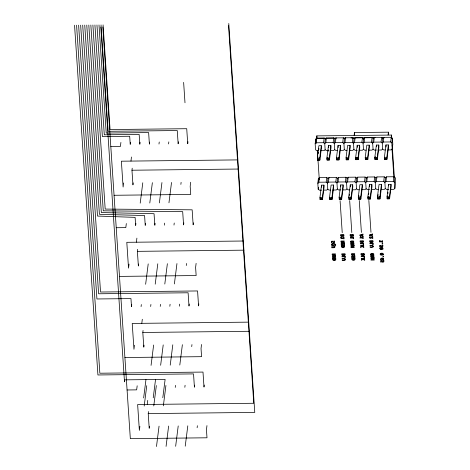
<?xml version="1.0" encoding="UTF-8"?>
<svg xmlns="http://www.w3.org/2000/svg" width="470" height="470" viewBox="0 0 470 470"><rect width="100%" height="100%" fill="white"/><g stroke="black" fill="none" stroke-linecap="round" stroke-linejoin="round"><path stroke-width="0.7" d="M120.908 142.428L120.391 146.499L110.808 146.605M123.616 182.989L123.105 187.06L121.377 161.192L237.497 159.9M130.49 142.322L130.231 144.355L129.691 136.247L102.378 136.547L94.916 24.986M130.96 161.087L131.471 157.015M133.204 182.883L132.945 184.916L131.964 170.228L132.217 168.189M126.33 223.55L125.813 227.621L116.231 227.727M140.072 142.216L139.813 144.249L139.161 134.414L104.299 134.802L96.955 24.969M129.038 264.111L128.527 268.182L126.8 242.314L242.92 241.022M135.912 223.444L135.654 225.483L135.113 217.369L97.496 216.059L84.735 25.104M140.213 203.134L142.786 182.777M136.382 242.209L136.893 238.137M149.654 142.11L149.401 144.143L148.626 132.581L106.22 133.057L98.994 24.945M138.627 264.005L138.368 266.043L137.387 251.35L137.639 249.312M131.753 304.672L131.494 306.71L130.954 298.597L96.92 298.973L78.619 25.169M145.494 223.338L145.236 225.371L144.584 215.536L99.417 214.314L86.768 25.08M149.795 203.028L152.368 182.671M158.983 144.037L159.242 142.005M134.461 345.233L133.95 349.304L132.223 323.436L248.342 322.144M141.076 306.605L141.335 304.566M145.635 284.256L148.209 263.899M141.805 323.331L142.316 319.259M155.076 223.232L154.824 225.265L154.048 213.703L101.338 212.563L88.806 25.057M144.049 345.127L143.791 347.166L142.81 332.472L143.062 330.439M159.377 202.917L161.95 182.566M137.175 385.794L136.658 389.865L127.076 389.977M168.566 143.932L168.824 141.893M150.659 306.493L150.917 304.46M155.218 284.15L157.791 263.793M164.406 225.159L164.659 223.127M139.884 426.355L139.373 430.426L137.639 404.558L253.759 403.266L228.514 25.533M143.644 397.931L145.959 379.613M168.959 202.811L171.532 182.454M144.184 406.045L146.758 385.688M178.406 141.787L178.148 143.826L177.261 130.537L108.141 131.306L101.032 24.922M151.058 365.378L153.631 345.021M147.227 404.453L147.739 400.381M160.246 306.387L160.499 304.354M149.466 426.249L149.213 428.288L148.232 413.594L148.485 411.561M164.8 284.039L167.373 263.688M173.988 225.054L174.247 223.015M153.226 397.826L155.541 379.507M180.862 184.387L181.114 182.348M153.766 405.939L156.34 385.582M187.988 141.681L187.73 143.72L186.725 128.704L110.062 129.561L103.071 24.898M160.64 365.272L163.213 344.915M169.829 306.281L170.081 304.249M174.382 283.933L176.955 263.582M183.829 222.909L183.57 224.948L182.683 211.659L103.265 210.819L90.845 25.033M156.481 446.5L159.054 426.143M162.808 397.72L165.123 379.402L124.756 379.848L124.497 381.887L100.774 26.955M190.697 182.243L190.186 186.314L190.726 194.427L114.063 195.279M163.354 405.833L165.922 385.476M170.222 365.166L172.796 344.81M179.411 306.176L179.669 304.143M186.279 265.509L186.537 263.47M193.411 222.804L193.152 224.842L192.148 209.832L105.186 209.074L92.884 25.01M166.063 446.394L168.636 426.037M175.251 387.403L175.504 385.371M179.804 365.055L182.378 344.704M189.251 304.031L188.993 306.07L188.106 292.781L98.612 293.779L80.658 25.145M196.119 263.365L195.608 267.436L196.149 275.549L119.486 276.401M175.645 446.288L178.218 425.932M184.833 387.298L185.092 385.265M191.701 346.631L191.96 344.592M198.834 303.926L198.575 305.964L197.57 290.954L100.533 292.029L82.697 25.127M185.227 446.183L187.8 425.826M194.674 385.159L194.416 387.192L193.528 373.909L97.925 374.972L74.548 25.216M201.542 344.487L201.031 348.558L201.571 356.671L124.908 357.523M197.124 427.753L197.382 425.72M204.256 385.048L203.998 387.086L202.993 372.076L99.846 373.221L76.581 25.192M206.964 425.609L206.453 429.68L206.994 437.793L130.331 438.645L102.812 26.937M318.225 150.717L316.762 150.735L315.564 149.789L315.164 143.755L315.752 139.091L316.821 138.121L324.136 138.039L325.334 138.985L324.747 143.644L325.146 149.683L326.345 150.629L328.542 150.606M315.752 139.091L315.946 143.738M316.627 139.778L316.839 135.889L391.539 135.06L391.78 138.668M315.164 143.755L316.228 142.78L316.821 138.121M318.284 153.561L318.466 152.11M318.742 149.93L318.924 148.479M321.292 145.682L319.735 158.032L319.87 160.076L317.456 160.1L317.321 158.055L318.877 145.712L321.292 145.682L321.433 147.727L319.87 160.076L317.456 160.1M321.592 190.156L319.4 190.18L318.202 189.234L317.796 183.194L318.39 178.535L319.453 177.566L326.773 177.484L327.972 178.43L327.379 183.089L327.784 189.128L328.982 190.074L330.445 190.056M318.39 178.535L318.578 183.183M337.389 150.506L335.927 150.523L334.734 149.578L334.329 143.538L334.916 138.879L333.724 137.933L326.403 138.016L325.81 142.674L324.747 143.644L323.548 142.698L324.136 138.039M317.796 183.194L318.866 182.225L319.453 177.566M318.202 189.234L318.454 187.236M321.515 185.151L319.958 197.5L320.094 199.544L322.508 199.515L324.065 187.172L323.93 185.127L321.515 185.151L321.65 187.195M320.276 198.093L320.094 199.544L322.508 199.515L322.373 197.471L323.93 185.127M328.46 145.6L326.903 157.949L327.038 159.994L329.452 159.964L331.015 147.621L330.874 145.577L328.46 145.6L328.601 147.645M327.314 157.814L327.038 159.994L329.452 159.964L329.317 157.92L330.874 145.577M328.142 151.275L328.324 149.824M340.762 189.939L338.565 189.962L337.366 189.016L336.966 182.983L337.554 178.324L336.356 177.378L329.035 177.46L328.448 182.119L327.379 183.089L326.186 182.143L326.773 177.484M346.972 150.4L345.509 150.412L344.316 149.472L343.911 143.432L344.498 138.773L343.306 137.828L335.985 137.91L335.398 142.569L334.329 143.538L333.13 142.592L333.724 137.933M338.048 145.494L336.485 157.844L336.62 159.888L339.035 159.859L340.597 147.515L340.462 145.471L338.048 145.494L338.183 147.539M333.512 185.021L331.955 197.365L332.09 199.409L329.676 199.439L329.541 197.394L331.097 185.045L333.512 185.021L333.653 187.066L332.09 199.409L329.676 199.439M349.61 189.845L348.147 189.857L346.948 188.911L346.549 182.877L347.136 178.212L345.938 177.266L338.623 177.349L338.03 182.013L336.966 182.983L335.768 182.037L336.356 177.378M340.462 145.471L338.899 157.814L339.035 159.859L336.62 159.888M357.288 150.282L355.091 150.306L353.898 149.36L353.493 143.327L354.08 138.668L352.888 137.722L345.568 137.798L344.98 142.463L343.911 143.432L342.712 142.486L343.306 137.828M340.68 184.939L339.123 197.288L339.258 199.333L341.672 199.304L343.235 186.954L343.094 184.91L340.68 184.939L340.774 186.302M339.534 197.153L339.258 199.333L341.672 199.304L341.537 197.259L343.094 184.91M346.39 158.325L346.208 159.782L348.623 159.753L350.179 147.404L350.044 145.365L347.63 145.389L346.067 157.738L346.208 159.782L348.623 159.753L348.481 157.709L350.044 145.365M359.192 189.733L357.729 189.751L356.536 188.805L356.131 182.771L356.718 178.107L355.526 177.161L348.205 177.243L347.618 181.908L346.549 182.877L345.35 181.931L345.938 177.266M363.71 139.196L363.663 138.556L362.47 137.61L355.15 137.692L354.562 142.357L353.493 143.327L352.3 142.381L352.888 137.722M354.11 135.372L354.462 132.552L388.42 132.176L388.561 134.708M350.268 184.833L348.705 197.183L348.84 199.221L351.255 199.198L352.817 186.849L352.682 184.804L350.268 184.833L350.403 186.878M349.298 195.591L349.486 194.139M357.212 145.283L355.649 157.632L355.79 159.677L358.205 159.647L359.762 147.298L359.626 145.254L357.212 145.283L357.347 147.327M352.682 184.804L351.119 197.153L351.255 199.198L348.84 199.221M356.066 157.497L355.79 159.677L358.205 159.647L358.064 157.603L359.626 145.254M366.347 178.641L366.3 178.001L365.108 177.055L357.788 177.137L357.2 181.802L356.131 182.771L354.932 181.825L355.526 177.161M366.142 150.183L364.673 150.2L363.48 149.254L363.075 143.221L361.882 142.275L362.47 137.61M364.732 137.587L363.663 138.556L363.075 143.221L364.144 142.251L364.732 137.587L372.052 137.504L373.251 138.45L372.657 143.115L373.062 149.149L374.261 150.095L376.452 150.071M358.698 196.936L358.886 195.485M362.264 184.698L360.702 197.047L360.837 199.092L358.422 199.116L358.287 197.071L359.85 184.728L362.264 184.698L362.399 186.743L360.837 199.092L358.422 199.116M369.508 189.621L367.311 189.645L366.118 188.699L365.713 182.666L364.514 181.72L365.108 177.055M369.209 145.148L367.652 157.497L367.787 159.542L365.372 159.565L365.237 157.52L366.794 145.177L369.209 145.148L369.344 147.192L367.787 159.542L365.372 159.565M385.306 149.971L383.843 149.989L382.645 149.043L382.245 143.009L382.833 138.345L381.634 137.399L374.314 137.481L373.726 142.14L372.657 143.115L371.464 142.169L372.052 137.504M367.37 177.031L366.3 178.001L365.713 182.666L366.782 181.69L367.37 177.031L374.69 176.949L375.882 177.895L375.295 182.554L375.7 188.593L376.893 189.539L378.362 189.522M369.432 184.622L367.869 196.965L368.01 199.01L370.425 198.986L371.981 186.637L371.846 184.593L369.432 184.622L369.567 186.661M368.28 196.83L368.01 199.01L370.425 198.986L370.284 196.942L371.846 184.593M368.556 194.65L368.744 193.199M376.376 145.071L374.819 157.415L374.954 159.459L377.369 159.436L378.926 147.087L378.791 145.042L376.376 145.071L376.47 146.434M375.319 156.557L374.954 159.459L377.369 159.436L377.234 157.391L378.791 145.042M388.672 189.41L386.481 189.434L385.282 188.488L384.877 182.448L385.471 177.789L384.272 176.843L376.952 176.926L376.364 181.584L375.295 182.554L374.102 181.614L374.69 176.949M388.232 149.942L391.163 149.906L392.227 148.937L392.82 144.272L392.415 138.239L391.216 137.293L383.902 137.375L383.309 142.034L382.245 143.009L381.047 142.063L381.634 137.399M377.956 195.996L378.139 194.545M385.958 144.96L384.401 157.309L384.536 159.354L386.951 159.324L388.514 146.981L388.373 144.936L385.958 144.96L386.099 147.004M384.719 157.902L384.536 159.354L386.951 159.324L386.816 157.286L388.373 144.936M381.429 184.487L379.866 196.836L380.007 198.875L377.592 198.904L377.451 196.859L379.014 184.51L381.429 184.487L381.564 186.531L380.007 198.875L377.592 198.904M388.061 134.996L388.42 132.176M390.135 189.392L393.795 189.351L394.865 188.382L395.452 183.717L395.053 177.684L393.854 176.738L386.534 176.82L385.946 181.479L384.877 182.448L383.685 181.502L384.272 176.843M392.227 148.937L391.827 142.898L390.629 141.952L391.539 135.06M391.827 142.898L392.415 138.239M388.596 184.405L387.039 196.754L387.174 198.798L389.589 198.769L391.146 186.425L391.011 184.381L388.596 184.405L388.69 185.768M387.538 195.89L387.174 198.798L389.589 198.769L389.454 196.724L391.011 184.381M387.815 193.711L387.997 192.259M394.865 188.382L394.459 182.342L393.267 181.397L393.854 176.738M394.459 182.342L395.053 177.684M350.626 241.515L350.738 242.808L351.343 242.802C349.656 240.458 355.296 241.492 352.488 242.285L352.459 241.821L351.954 241.827L352.018 242.802L353.745 242.784L353.757 241.427A1.204 1.016 7.2 0 0 353.181 240.904L351.172 240.934A1.322 1.11 7.2 0 0 350.626 241.515M381.84 258.582L381.922 259.669L383.021 259.986A1.022 0.858 7.2 0 0 383.673 259.569C384.531 257.319 379.754 257.531 380.559 259.804L381.07 259.798L381.135 258.911A0.64 0.535 7.2 0 1 381.452 258.653L381.781 258.588M319.024 159.824L318.971 159.06L319.735 158.032L317.321 158.055L318.12 159.835M328.606 159.718L328.559 158.954L329.317 157.92L326.903 157.949L327.702 159.73M338.188 159.612L338.142 158.848L338.899 157.814L336.485 157.844L337.284 159.624M347.777 159.506L347.724 158.737L348.481 157.709L346.067 157.738L346.866 159.518M321.662 199.268L321.609 198.505L322.373 197.471L319.958 197.5L320.757 199.28M357.359 159.4L357.306 158.631L358.064 157.603L355.649 157.632L356.454 159.406M331.244 199.162L331.191 198.399L331.955 197.365L329.541 197.394L330.339 199.174M366.941 159.295L366.888 158.525L367.652 157.497L365.237 157.52L366.036 159.301M340.826 199.057L340.774 198.287L341.537 197.259L339.123 197.288L339.922 199.069M376.523 159.183L376.47 158.419L377.234 157.391L374.819 157.415L375.618 159.195M350.409 198.951L350.362 198.181L351.119 197.153L348.705 197.183L349.504 198.957M386.105 159.077L386.052 158.314L386.816 157.286L384.401 157.309L385.2 159.089M359.991 198.845L359.944 198.076L360.702 197.047L358.287 197.071L359.086 198.851M369.579 198.734L369.526 197.97L370.284 196.942L367.869 196.965L368.674 198.745M379.161 198.628L379.108 197.864L379.866 196.836L377.451 196.859L378.256 198.64M388.743 198.522L388.69 197.758L389.454 196.724L387.039 196.754L387.838 198.534M325.334 138.985L326.403 138.016M334.916 138.879L335.985 137.91M325.146 149.683L324.083 150.653L320.423 150.694M344.498 138.773L345.568 137.798M334.734 149.578L333.665 150.547L330.005 150.588M354.08 138.668L355.15 137.692M344.316 149.472L343.247 150.441L340.321 150.471M353.898 149.36L352.829 150.335L349.169 150.377M327.972 178.43L329.035 177.46M373.251 138.45L374.314 137.481M363.48 149.254L362.411 150.224L359.485 150.259M337.554 178.324L338.623 177.349M382.833 138.345L383.902 137.375M327.784 189.128L326.715 190.097L323.789 190.127M373.062 149.149L371.993 150.118L369.068 150.153M347.136 178.212L348.205 177.243M337.366 189.016L336.303 189.992L332.643 190.033M382.645 149.043L381.575 150.012L377.921 150.053M356.718 178.107L357.788 177.137M346.948 188.911L345.885 189.886L342.225 189.927M356.536 188.805L355.467 189.774L352.535 189.809M375.882 177.895L376.952 176.926M366.118 188.699L365.049 189.668L361.389 189.71M385.471 177.789L386.534 176.82M375.7 188.593L374.631 189.563L371.705 189.598M385.282 188.488L384.213 189.457L381.288 189.492M316.533 138.333L336.303 138.11M343.629 138.027L345.826 138.004M350.955 137.951L375.119 137.681M381.711 137.604L383.908 137.581M315.793 139.731L316.621 139.719M316.228 142.78L323.548 142.698M325.81 142.674L333.13 142.592M335.398 142.569L342.712 142.486M344.98 142.463L352.3 142.381M354.562 142.357L361.882 142.275M364.144 142.251L371.464 142.169M373.726 142.14L381.047 142.063M383.309 142.034L390.629 141.952M318.067 159.072L318.971 159.06M327.649 158.96L328.559 158.954M337.237 158.854L338.142 158.848M346.819 158.748L347.724 158.737M356.401 158.643L357.306 158.631M365.983 158.537L366.888 158.525M375.565 158.431L376.47 158.419M385.147 158.325L386.052 158.314M131.964 170.228L238.501 169.041M318.431 179.176L319.259 179.164M318.866 182.225L326.186 182.143M328.448 182.119L335.768 182.037M338.03 182.013L345.35 181.931M347.618 181.908L354.932 181.825M357.2 181.802L364.514 181.72M366.782 181.69L374.102 181.614M376.364 181.584L383.685 181.502M385.946 181.479L393.267 181.397M320.704 198.51L321.609 198.505M330.287 198.405L331.191 198.399M339.869 198.299L340.774 198.287M349.457 198.193L350.362 198.181M359.039 198.087L359.944 198.076M368.621 197.982L369.526 197.97M378.203 197.87L379.108 197.864M387.785 197.764L388.69 197.758M137.387 251.35L243.924 250.163M142.81 332.472L249.341 331.285M148.232 413.594L254.763 412.407L228.773 23.5M392.215 145.171L394.389 177.672M392.004 149.055L393.889 177.225M368.838 200.39L370.977 232.333M359.256 200.502L361.395 232.439M354.462 132.552L354.609 135.084M349.674 200.608L351.813 232.544M340.092 200.714L342.225 232.65M316.839 135.889L317.033 138.779M317.35 150.612L317.785 157.109M317.978 160L319.283 179.505M183.629 82.385L184.992 102.766M331.315 241.88C332.278 244.194 330.909 240.129 333.935 242.955A0.887 0.746 7.2 0 0 334.452 242.655L334.652 242.079A3.331 2.802 7.2 0 0 334.47 241.028L333.865 241.034L333.912 242.379L332.378 241.092L331.673 241.222L331.315 241.88M382.921 245.91L382.556 246.932L381.652 247.126A0.805 0.681 7.2 0 1 381.123 246.832L380.859 245.898L380.201 245.904L380.271 247.008L379.701 247.014L379.596 245.434L381.323 245.411C380.87 246.979 383.079 246.762 382.298 245.352L382.827 245.346L382.921 245.91M383.937 261.05L383.567 262.072L382.668 262.266A0.805 0.681 7.2 0 1 382.134 261.972L381.869 261.038L381.211 261.044L381.288 262.148L380.718 262.154L380.612 260.574L382.333 260.55C381.881 262.119 384.09 261.902 383.309 260.492L383.837 260.486L383.937 261.05M335.815 259.205C335.886 261.455 331.726 260.838 332.525 258.541L335.768 258.506L335.815 259.205M344.598 246.321C344.674 248.577 340.515 247.954 341.308 245.663L344.551 245.622L344.598 246.321M355.032 258.988C355.109 261.244 350.949 260.627 351.748 258.33L354.991 258.294L355.032 258.988M334.975 246.715L334.711 247.467L334.088 247.725L331.744 247.772L331.714 247.255C335.445 248.236 335.116 245.246 331.65 246.286L331.614 245.769L334.017 245.757L334.975 246.715M345.474 259.387L345.203 260.133L344.581 260.392L342.242 260.439L342.207 259.922C345.938 260.903 345.615 257.913 342.142 258.952L342.107 258.441L344.51 258.424L345.474 259.387M373.368 246.292L373.104 247.038L372.475 247.296L370.137 247.343L370.102 246.826C373.832 247.808 373.509 244.817 370.037 245.863L370.002 245.346L372.404 245.328L373.368 246.292M335.304 259.258L335.257 259.593A0.729 0.611 7.2 0 1 334.928 259.928L333.418 259.898L333.071 259.052L335.304 259.258M344.093 246.374L344.046 246.709A0.729 0.611 7.2 0 1 343.711 247.044L342.201 247.014L341.855 246.174L344.093 246.374M354.527 259.041L354.48 259.375A0.729 0.611 7.2 0 1 354.151 259.71L352.641 259.681L352.294 258.841L354.527 259.041M370.577 254.341L370.76 255.369L371.359 255.363C369.679 253.025 375.319 254.053 372.51 254.846L372.475 254.382L371.976 254.388L372.04 255.363L373.768 255.345L373.779 253.988A1.204 1.016 7.2 0 0 373.198 253.465L371.194 253.5A1.322 1.11 7.2 0 0 370.648 254.076L370.577 254.341M382.239 258.905C383.079 260.709 383.679 257.542 382.239 258.905M335.745 244.952C335.398 246.58 335.186 243.871 334.652 244.946C333.87 245.739 332.026 245.787 331.509 244.676C331.55 242.273 335.316 243.378 335.745 244.952M379.766 248.383L380.436 249.494L382.715 249.353A1.116 0.94 7.2 0 0 383.097 248.783C383.209 247.15 380.224 247.05 379.766 248.383M380.148 254.07L380.812 255.175L383.097 255.034A1.116 0.94 7.2 0 0 383.473 254.464C383.585 252.831 380.606 252.731 380.148 254.07M340.744 237.62L340.903 238.39A0.805 0.676 7.2 0 0 341.326 238.695L342.419 238.572L343.464 237.673L343.541 238.831L344.099 238.825L343.975 236.962L343.529 236.968C343.347 237.938 340.556 238.848 341.537 237.25L341.108 236.98L340.744 237.62M369.496 237.303L369.655 238.067A0.805 0.676 7.2 0 0 370.078 238.372L371.171 238.255L372.211 237.356L372.287 238.513L372.845 238.507L372.722 236.645L372.275 236.651C372.093 237.62 369.308 238.531 370.284 236.927L369.855 236.663L369.496 237.303M332.026 244.271C334.041 247.032 335.539 242.162 332.026 244.271M333.688 254.617C333.212 256.226 331.99 253.406 333.688 254.617M342.471 241.733C342.001 243.343 340.779 240.523 342.471 241.733M352.153 243.989C351.683 245.604 350.461 242.784 352.153 243.989M352.911 254.399C352.435 256.015 351.213 253.195 352.911 254.399M372.175 256.555C371.7 258.165 370.483 255.345 372.175 256.555M380.259 248.483L380.759 249.071L381.387 248.031L380.259 248.483M380.635 254.164L381.141 254.752L381.769 253.712L380.635 254.164M382.615 248.571L381.476 249.135L382.11 248.101L382.615 248.571M382.997 254.252L381.852 254.816L382.492 253.782L382.997 254.252M341.972 235.447L341.379 235.887L341.091 235.141L341.972 235.447M343.194 254.611L342.601 255.051L342.313 254.305L343.194 254.611M351.554 235.341L350.961 235.781L350.673 235.035L351.554 235.341M361.565 241.621L360.972 242.062L360.684 241.316L361.565 241.621M362.417 254.393L361.824 254.834L361.536 254.094L362.417 254.393M371.089 241.515L370.495 241.956L370.207 241.21L371.089 241.515M343.376 235.476L342.73 235.952L342.413 235.129L343.353 235.118L343.376 235.476M344.598 254.64L343.958 255.116L343.64 254.288L344.575 254.282L344.598 254.64M352.958 235.37L352.312 235.846L352.001 235.018L352.935 235.012L352.958 235.37M362.969 241.65L362.323 242.126L362.006 241.304L362.946 241.292L362.969 241.65M363.821 254.429L363.181 254.905L362.863 254.076L363.798 254.064L363.821 254.429M372.493 241.545L371.852 242.021L371.535 241.198L372.469 241.186L372.493 241.545M343.87 235.687C343.864 236.945 339.51 236.786 340.574 234.636L343.817 234.601L343.87 235.687M345.098 254.852C345.092 256.109 340.732 255.95 341.796 253.8L345.039 253.765L345.098 254.852M353.452 235.582C353.452 236.839 349.093 236.68 350.156 234.53L353.399 234.495L353.452 235.582M363.463 241.862C363.457 243.119 359.103 242.961 360.167 240.81L363.41 240.775L363.463 241.862M364.321 254.634C364.315 255.897 359.955 255.739 361.019 253.583L364.262 253.547L364.321 254.634M372.992 241.756C372.986 243.013 368.627 242.855 369.69 240.705L372.933 240.669L372.992 241.756M382.791 243.824C381.816 245.24 381.652 242.444 382.791 243.824M383.643 256.596C382.674 258.018 382.504 255.216 383.643 256.596M333.994 255.087C333.477 256.526 331.603 255.122 332.214 253.906L335.457 253.871L335.492 254.388L334.152 254.499L335.551 255.251L335.586 255.862L333.994 255.087M342.783 242.203C342.26 243.642 340.386 242.244 340.997 241.022L344.24 240.987L344.275 241.504L342.941 241.615L344.334 242.367L344.375 242.978L342.783 242.203M352.465 244.459C351.948 245.904 350.074 244.5 350.685 243.278L353.928 243.243L353.957 243.76L352.618 243.777L354.016 244.629L354.057 245.234L352.465 244.459M353.217 254.869C352.7 256.315 350.826 254.91 351.437 253.688L354.68 253.653L354.715 254.17L353.375 254.288L354.774 255.04L354.809 255.645L353.217 254.869M372.487 257.025C371.964 258.465 370.09 257.061 370.701 255.845L373.944 255.809L373.979 256.32L372.645 256.438L374.038 257.19L374.079 257.795L372.487 257.025M350.837 236.857L350.379 238.167L353.105 238.137L353.14 238.737L353.681 238.731L353.558 236.904L353.023 236.909L353.07 237.609L350.984 237.632L351.343 237.021L350.837 236.857M360.42 236.751L359.961 238.061L362.687 238.026L362.728 238.631L363.263 238.625L363.14 236.798L362.605 236.804L362.652 237.503L360.566 237.526L360.925 236.915L360.42 236.751M379.795 240.564L379.337 241.868L382.063 241.839L382.104 242.444L382.639 242.438L382.521 240.611L381.981 240.617L382.028 241.316L379.942 241.339L380.301 240.722L379.795 240.564M362.094 246.556L360.613 247.508L360.572 246.885L361.994 246.045L360.519 246.063L360.484 245.54L363.721 245.505L363.757 246.027L362.194 246.045L363.815 246.85L363.856 247.52L362.094 246.556M362.952 259.334L361.465 260.28L361.424 259.657L362.846 258.823L361.371 258.841L361.336 258.312L364.579 258.277L364.614 258.8L363.046 258.817L364.667 259.628L364.714 260.298L362.952 259.334M362.963 234.125L359.773 234.971L359.826 235.693L363.122 236.469L363.081 235.899L362.429 235.758L362.37 234.8L362.999 234.636L362.963 234.125M372.546 234.019L369.355 234.865L369.408 235.588L372.704 236.363L372.663 235.793L372.017 235.646L371.952 234.689L372.581 234.53L372.546 234.019M361.877 234.93L360.396 235.305L361.923 235.646L361.877 234.93M371.459 234.818L369.978 235.2L371.506 235.541L371.459 234.818M344.41 243.466L341.167 243.501L341.273 245.152L341.79 245.146L341.714 244.024L342.524 244.012L342.595 245.087L343.1 245.082L343.024 244.006L343.928 243.995L343.999 245.123L344.516 245.117L344.41 243.466M363.574 243.278L360.331 243.319L360.367 243.842L363.087 243.812L363.163 244.97L363.686 244.964L363.574 243.278M373.104 243.172L369.861 243.207L369.896 243.736L372.61 243.707L372.692 244.864L373.215 244.858L373.104 243.172M354.08 245.534L350.837 245.569L350.879 246.204L353.264 247.061L350.937 247.085L350.967 247.561L354.21 247.52L354.169 246.891L351.76 246.033L354.11 246.004L354.08 245.534M335.609 256.162L332.366 256.197L332.407 256.832L334.793 257.683L332.466 257.713L332.502 258.183L335.739 258.147L335.697 257.519L333.289 256.655L335.639 256.632L335.609 256.162M345.203 256.267L341.966 256.303L342.001 256.832L344.716 256.802L344.798 257.959L345.321 257.954L345.203 256.267M354.844 256.132L351.601 256.174L351.713 257.824L352.23 257.818L352.153 256.691L352.958 256.679L353.029 257.754L353.534 257.748L353.464 256.673L354.362 256.667L354.439 257.795L354.956 257.789L354.844 256.132M364.426 256.056L361.189 256.091L361.224 256.614L363.939 256.585L364.021 257.748L364.544 257.742L364.426 256.056M374.096 258.095L370.853 258.136L370.901 258.77L373.286 259.622L370.959 259.651L370.989 260.122L374.232 260.086L374.19 259.452L371.776 258.594L374.132 258.571L374.096 258.095"/></g></svg>
